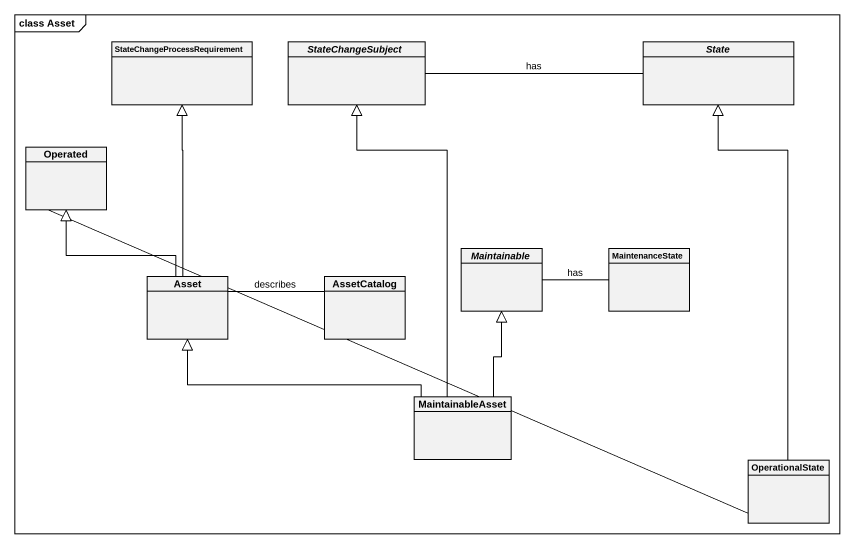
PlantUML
@startuml
mainframe class Asset
hide circle
hide empty members
class "StateChangeProcessRequirement" as StateChangeProcessRequiremen
abstract class StateChangeSubject
abstract class "State" as State_
class Operated
abstract class Maintainable
class MaintenanceState
class Asset
class AssetCatalog
class MaintainableAsset
class OperationalState
StateChangeSubject -right- State_ : has
Operated -right- OperationalState
Maintainable -right- MaintenanceState : has
Asset -up-|> StateChangeProcessRequiremen
Asset -up-|> Operated
AssetCatalog -left- Asset : describes
MaintainableAsset -up-|> StateChangeSubject
MaintainableAsset -up-|> Maintainable
MaintainableAsset -left-|> Asset
OperationalState -up-|> State_
@enduml
